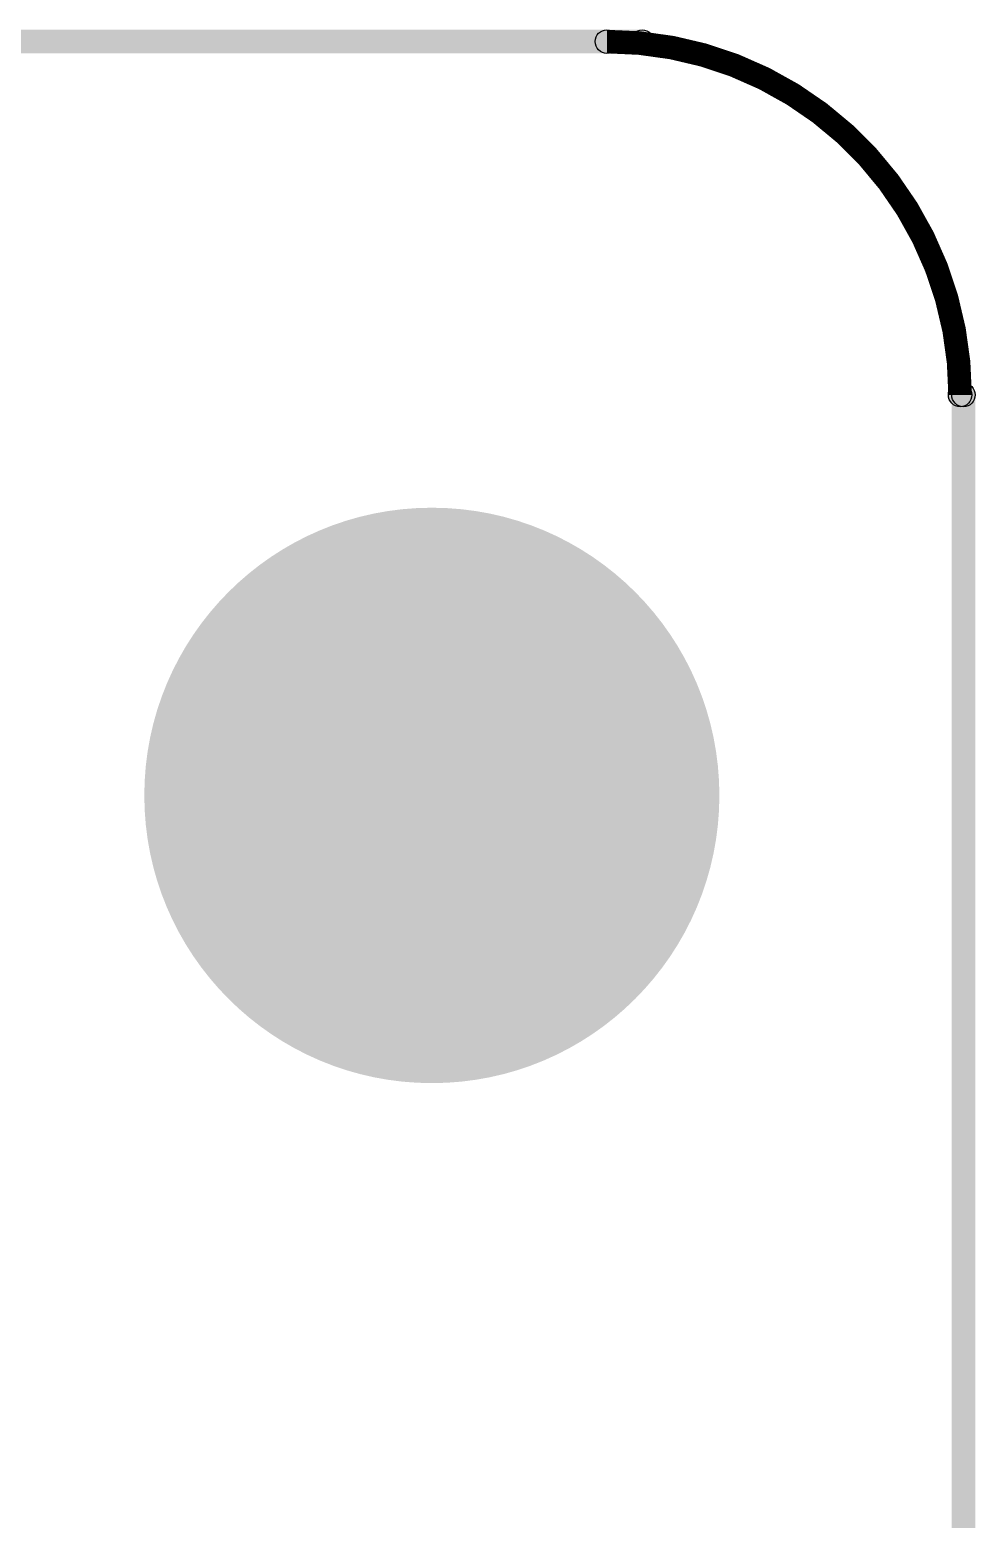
# Model space of a CAD drawing. Header units: millimetres. Extents: x 0 to 137, y 0 to 37.
# Drawn here: x 126.36 to 136.56, y 21.15 to 37.21 of the extents above; entities that cross this region are included whole.
import ezdxf

# ---------------------------------------------------------------- set-up
doc = ezdxf.new("R2010")
doc.units = ezdxf.units.MM
for name, color, linetype in [('BottomLayer', 5, 'Continuous'), ('BottomSolder', 6, 'Continuous'), ('KeepOutLayer', 6, 'Continuous'), ('TopLayer', 1, 'Continuous'), ('TopSolder', 216, 'Continuous'), ('ViaHoleLayer', 16, 'Continuous')]:
    doc.layers.add(name, color=color, linetype=linetype)

msp = doc.modelspace()

# ---------------------------------------------------------------- hatches: boundary and pattern name
at = {"layer": 'BottomLayer'}
h = msp.add_hatch(color=5, dxfattribs=at)
edge = h.paths.add_edge_path()
edge.add_arc((130.699, 28.956), 3, 0, 360)
at = {"layer": 'BottomSolder'}
h = msp.add_hatch(color=6, dxfattribs=at)
edge = h.paths.add_edge_path()
edge.add_arc((130.699, 28.956), 3.102, 0, 360)
at = {"layer": 'KeepOutLayer'}
for points in [[(3.683, 36.957), (3.683, 37.211), (132.969, 37.211), (132.969, 36.957)], [(136.561, 3.81), (136.307, 3.81), (136.307, 33.274), (136.561, 33.274)]]:
    msp.add_hatch(color=6, dxfattribs=at).paths.add_polyline_path(points)
h = msp.add_hatch(color=6, dxfattribs=at)
edge = h.paths.add_edge_path()
edge.add_arc((132.588, 37.084), 0.127, 0, 360)
h = msp.add_hatch(color=6, dxfattribs=at)
edge = h.paths.add_edge_path()
edge.add_arc((132.969, 37.084), 0.127, 0, 360)
h = msp.add_hatch(color=6, dxfattribs=at)
edge = h.paths.add_edge_path()
edge.add_arc((136.398, 33.274), 0.127, 0, 360)
h = msp.add_hatch(color=6, dxfattribs=at)
edge = h.paths.add_edge_path()
edge.add_arc((136.434, 33.274), 0.127, 0, 360)
at = {"layer": 'TopLayer'}
h = msp.add_hatch(color=1, dxfattribs=at)
edge = h.paths.add_edge_path()
edge.add_arc((130.699, 28.956), 3, 0, 360)
at = {"layer": 'TopSolder'}
h = msp.add_hatch(color=216, dxfattribs=at)
edge = h.paths.add_edge_path()
edge.add_arc((130.699, 28.956), 3.102, 0, 360)
at = {"layer": 'ViaHoleLayer'}
h = msp.add_hatch(color=16, dxfattribs=at)
edge = h.paths.add_edge_path()
edge.add_arc((130.699, 28.956), 1.6, 0, 360)

# ---------------------------------------------------------------- linework, layer by layer
at = {"layer": 'KeepOutLayer', "const_width": 0.254}
msp.add_lwpolyline([(132.588, 37.084, -0.414214), (136.398, 33.274)], format="xyb", dxfattribs=at)
at = {"layer": 'KeepOutLayer'}
for centre in [(132.588, 37.084), (132.969, 37.084), (136.398, 33.274), (136.434, 33.274)]:
    msp.add_circle(centre, 0.127, dxfattribs=at)

doc.saveas('drawing.dxf')
